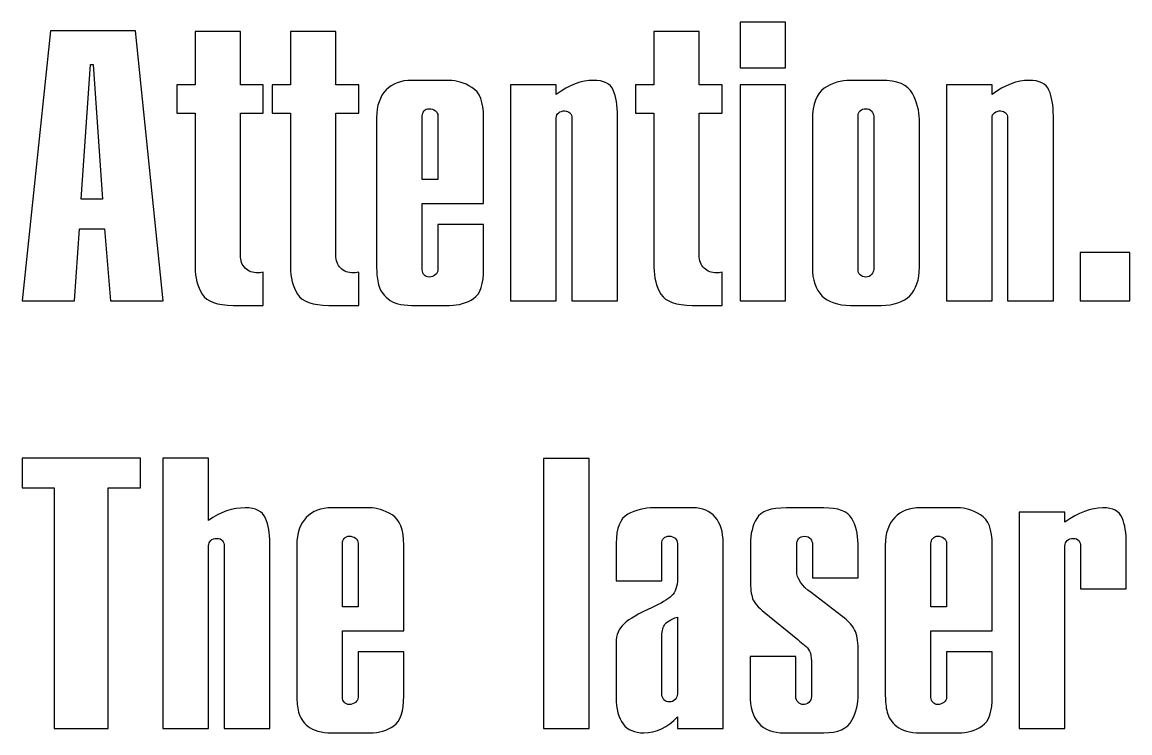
# Model space of a CAD drawing. Header units: millimetres. Extents: x -1099 to 2075, y -1295 to 1553.
# Drawn here: x 225.8 to 326.9, y 273.6 to 338.4 of the extents above; entities that cross this region are included whole.
import ezdxf

# ---------------------------------------------------------------- set-up
doc = ezdxf.new("R2010")
doc.units = ezdxf.units.MM
doc.header["$MEASUREMENT"] = 0
doc.layers.add('layer 1', color=7, linetype='Continuous')

msp = doc.modelspace()

# ---------------------------------------------------------------- linework, layer by layer
at = {"layer": 'layer 1', "color": 7}
for points, knots in [([(291.2798, 334.2615), (291.2798, 334.2615), (291.2798, 338.4255), (291.2798, 338.4255), (291.2798, 338.4255), (291.2798, 338.4255), (295.4194, 338.4255), (295.4194, 338.4255), (295.4194, 338.4255), (295.4194, 338.4255), (295.4194, 334.2615), (295.4194, 334.2615), (295.4194, 334.2615), (295.4194, 334.2615), (291.2798, 334.2615), (291.2798, 334.2615)], [0, 0, 0, 0, 0.2, 0.2, 0.2, 0.2, 0.4, 0.4, 0.4, 0.4, 0.6, 0.6, 0.6, 0.6, 1, 1, 1, 1]), ([(225.7505, 313.0016), (225.7505, 313.0016), (228.3261, 337.6386), (228.3261, 337.6386), (228.3261, 337.6386), (228.3261, 337.6386), (236.1018, 337.6386), (236.1018, 337.6386), (236.1018, 337.6386), (236.1018, 337.6386), (238.6237, 313.0016), (238.6237, 313.0016), (238.6237, 313.0016), (238.6237, 313.0016), (233.8146, 313.0016), (233.8146, 313.0016), (233.8146, 313.0016), (233.8146, 313.0016), (233.2819, 319.5751), (233.2819, 319.5751), (233.2819, 319.5751), (233.2819, 319.5751), (230.9995, 319.5751), (230.9995, 319.5751), (230.9995, 319.5751), (230.9995, 319.5751), (230.5254, 313.0016), (230.5254, 313.0016), (230.5254, 313.0016), (230.5254, 313.0016), (225.7505, 313.0016), (225.7505, 313.0016)], [0, 0, 0, 0, 0.11111111, 0.11111111, 0.11111111, 0.11111111, 0.22222222, 0.22222222, 0.22222222, 0.22222222, 0.33333333, 0.33333333, 0.33333333, 0.33333333, 0.44444444, 0.44444444, 0.44444444, 0.44444444, 0.55555556, 0.55555556, 0.55555556, 0.55555556, 0.66666667, 0.66666667, 0.66666667, 0.66666667, 0.77777778, 0.77777778, 0.77777778, 0.77777778, 1, 1, 1, 1]), ([(239.8553, 330.1366), (239.8553, 330.1366), (239.8553, 332.7122), (239.8553, 332.7122), (239.8553, 332.7122), (239.8553, 332.7122), (241.5317, 332.7122), (241.5317, 332.7122), (241.5317, 332.7122), (241.5317, 332.7122), (241.5317, 337.5702), (241.5317, 337.5702), (241.5317, 337.5702), (241.5317, 337.5702), (245.6713, 337.5702), (245.6713, 337.5702), (245.6713, 337.5702), (245.6713, 337.5702), (245.6713, 332.7122), (245.6713, 332.7122), (245.6713, 332.7122), (245.6713, 332.7122), (247.7533, 332.7122), (247.7533, 332.7122), (247.7533, 332.7122), (247.7533, 332.7122), (247.7533, 330.1366), (247.7533, 330.1366), (247.7533, 330.1366), (247.7533, 330.1366), (245.6713, 330.1366), (245.6713, 330.1366), (245.6713, 330.1366), (245.6713, 330.1366), (245.6713, 317.1705), (245.6713, 317.1705), (245.6713, 317.1705), (245.6713, 316.6573), (245.8179, 316.2615), (246.116, 315.978), (246.116, 315.978), (246.4093, 315.6945), (246.7905, 315.5479), (247.2597, 315.5479), (247.2597, 315.5479), (247.3867, 315.5479), (247.548, 315.5723), (247.7533, 315.6163), (247.7533, 315.6163), (247.7533, 315.6163), (247.7533, 312.5911), (247.7533, 312.5911), (247.7533, 312.5911), (247.7533, 312.5911), (245.0213, 312.5911), (245.0213, 312.5911), (245.0213, 312.5911), (243.5551, 312.5911), (242.6069, 312.9332), (242.1768, 313.6174), (242.1768, 313.6174), (241.7467, 314.3065), (241.5317, 315.1227), (241.5317, 316.0806), (241.5317, 316.0806), (241.5317, 316.0806), (241.5317, 330.1366), (241.5317, 330.1366), (241.5317, 330.1366), (241.5317, 330.1366), (239.8553, 330.1366), (239.8553, 330.1366)], [0, 0, 0, 0, 0.05263158, 0.05263158, 0.05263158, 0.05263158, 0.10526316, 0.10526316, 0.10526316, 0.10526316, 0.15789474, 0.15789474, 0.15789474, 0.15789474, 0.21052632, 0.21052632, 0.21052632, 0.21052632, 0.26315789, 0.26315789, 0.26315789, 0.26315789, 0.31578947, 0.31578947, 0.31578947, 0.31578947, 0.36842105, 0.36842105, 0.36842105, 0.36842105, 0.42105263, 0.42105263, 0.42105263, 0.42105263, 0.47368421, 0.47368421, 0.47368421, 0.47368421, 0.52631579, 0.52631579, 0.52631579, 0.52631579, 0.57894737, 0.57894737, 0.57894737, 0.57894737, 0.63157895, 0.63157895, 0.63157895, 0.63157895, 0.68421053, 0.68421053, 0.68421053, 0.68421053, 0.73684211, 0.73684211, 0.73684211, 0.73684211, 0.78947368, 0.78947368, 0.78947368, 0.78947368, 0.84210526, 0.84210526, 0.84210526, 0.84210526, 0.89473684, 0.89473684, 0.89473684, 0.89473684, 1, 1, 1, 1]), ([(248.5694, 330.1366), (248.5694, 330.1366), (248.5694, 332.7122), (248.5694, 332.7122), (248.5694, 332.7122), (248.5694, 332.7122), (250.2458, 332.7122), (250.2458, 332.7122), (250.2458, 332.7122), (250.2458, 332.7122), (250.2458, 337.5702), (250.2458, 337.5702), (250.2458, 337.5702), (250.2458, 337.5702), (254.3854, 337.5702), (254.3854, 337.5702), (254.3854, 337.5702), (254.3854, 337.5702), (254.3854, 332.7122), (254.3854, 332.7122), (254.3854, 332.7122), (254.3854, 332.7122), (256.4674, 332.7122), (256.4674, 332.7122), (256.4674, 332.7122), (256.4674, 332.7122), (256.4674, 330.1366), (256.4674, 330.1366), (256.4674, 330.1366), (256.4674, 330.1366), (254.3854, 330.1366), (254.3854, 330.1366), (254.3854, 330.1366), (254.3854, 330.1366), (254.3854, 317.1705), (254.3854, 317.1705), (254.3854, 317.1705), (254.3854, 316.6573), (254.532, 316.2615), (254.8301, 315.978), (254.8301, 315.978), (255.1234, 315.6945), (255.5046, 315.5479), (255.9738, 315.5479), (255.9738, 315.5479), (256.1008, 315.5479), (256.2621, 315.5723), (256.4674, 315.6163), (256.4674, 315.6163), (256.4674, 315.6163), (256.4674, 312.5911), (256.4674, 312.5911), (256.4674, 312.5911), (256.4674, 312.5911), (253.7354, 312.5911), (253.7354, 312.5911), (253.7354, 312.5911), (252.2692, 312.5911), (251.321, 312.9332), (250.8909, 313.6174), (250.8909, 313.6174), (250.4608, 314.3065), (250.2458, 315.1227), (250.2458, 316.0806), (250.2458, 316.0806), (250.2458, 316.0806), (250.2458, 330.1366), (250.2458, 330.1366), (250.2458, 330.1366), (250.2458, 330.1366), (248.5694, 330.1366), (248.5694, 330.1366)], [0, 0, 0, 0, 0.05263158, 0.05263158, 0.05263158, 0.05263158, 0.10526316, 0.10526316, 0.10526316, 0.10526316, 0.15789474, 0.15789474, 0.15789474, 0.15789474, 0.21052632, 0.21052632, 0.21052632, 0.21052632, 0.26315789, 0.26315789, 0.26315789, 0.26315789, 0.31578947, 0.31578947, 0.31578947, 0.31578947, 0.36842105, 0.36842105, 0.36842105, 0.36842105, 0.42105263, 0.42105263, 0.42105263, 0.42105263, 0.47368421, 0.47368421, 0.47368421, 0.47368421, 0.52631579, 0.52631579, 0.52631579, 0.52631579, 0.57894737, 0.57894737, 0.57894737, 0.57894737, 0.63157895, 0.63157895, 0.63157895, 0.63157895, 0.68421053, 0.68421053, 0.68421053, 0.68421053, 0.73684211, 0.73684211, 0.73684211, 0.73684211, 0.78947368, 0.78947368, 0.78947368, 0.78947368, 0.84210526, 0.84210526, 0.84210526, 0.84210526, 0.89473684, 0.89473684, 0.89473684, 0.89473684, 1, 1, 1, 1]), ([(281.7397, 330.1366), (281.7397, 330.1366), (281.7397, 332.7122), (281.7397, 332.7122), (281.7397, 332.7122), (281.7397, 332.7122), (283.4161, 332.7122), (283.4161, 332.7122), (283.4161, 332.7122), (283.4161, 332.7122), (283.4161, 337.5702), (283.4161, 337.5702), (283.4161, 337.5702), (283.4161, 337.5702), (287.5557, 337.5702), (287.5557, 337.5702), (287.5557, 337.5702), (287.5557, 337.5702), (287.5557, 332.7122), (287.5557, 332.7122), (287.5557, 332.7122), (287.5557, 332.7122), (289.6377, 332.7122), (289.6377, 332.7122), (289.6377, 332.7122), (289.6377, 332.7122), (289.6377, 330.1366), (289.6377, 330.1366), (289.6377, 330.1366), (289.6377, 330.1366), (287.5557, 330.1366), (287.5557, 330.1366), (287.5557, 330.1366), (287.5557, 330.1366), (287.5557, 317.1705), (287.5557, 317.1705), (287.5557, 317.1705), (287.5557, 316.6573), (287.7023, 316.2615), (288.0004, 315.978), (288.0004, 315.978), (288.2937, 315.6945), (288.6749, 315.5479), (289.1441, 315.5479), (289.1441, 315.5479), (289.2711, 315.5479), (289.4324, 315.5723), (289.6377, 315.6163), (289.6377, 315.6163), (289.6377, 315.6163), (289.6377, 312.5911), (289.6377, 312.5911), (289.6377, 312.5911), (289.6377, 312.5911), (286.9057, 312.5911), (286.9057, 312.5911), (286.9057, 312.5911), (285.4395, 312.5911), (284.4913, 312.9332), (284.0612, 313.6174), (284.0612, 313.6174), (283.6311, 314.3065), (283.4161, 315.1227), (283.4161, 316.0806), (283.4161, 316.0806), (283.4161, 316.0806), (283.4161, 330.1366), (283.4161, 330.1366), (283.4161, 330.1366), (283.4161, 330.1366), (281.7397, 330.1366), (281.7397, 330.1366)], [0, 0, 0, 0, 0.05263158, 0.05263158, 0.05263158, 0.05263158, 0.10526316, 0.10526316, 0.10526316, 0.10526316, 0.15789474, 0.15789474, 0.15789474, 0.15789474, 0.21052632, 0.21052632, 0.21052632, 0.21052632, 0.26315789, 0.26315789, 0.26315789, 0.26315789, 0.31578947, 0.31578947, 0.31578947, 0.31578947, 0.36842105, 0.36842105, 0.36842105, 0.36842105, 0.42105263, 0.42105263, 0.42105263, 0.42105263, 0.47368421, 0.47368421, 0.47368421, 0.47368421, 0.52631579, 0.52631579, 0.52631579, 0.52631579, 0.57894737, 0.57894737, 0.57894737, 0.57894737, 0.63157895, 0.63157895, 0.63157895, 0.63157895, 0.68421053, 0.68421053, 0.68421053, 0.68421053, 0.73684211, 0.73684211, 0.73684211, 0.73684211, 0.78947368, 0.78947368, 0.78947368, 0.78947368, 0.84210526, 0.84210526, 0.84210526, 0.84210526, 0.89473684, 0.89473684, 0.89473684, 0.89473684, 1, 1, 1, 1]), ([(231.1412, 322.2729), (231.1412, 322.2729), (233.0815, 322.2729), (233.0815, 322.2729), (233.0815, 322.2729), (233.0815, 322.2729), (232.2311, 334.5596), (232.2311, 334.5596), (232.2311, 334.5596), (232.2311, 334.5596), (231.9916, 334.5596), (231.9916, 334.5596), (231.9916, 334.5596), (231.9916, 334.5596), (231.1412, 322.2729), (231.1412, 322.2729)], [0, 0, 0, 0, 0.2, 0.2, 0.2, 0.2, 0.4, 0.4, 0.4, 0.4, 0.6, 0.6, 0.6, 0.6, 1, 1, 1, 1]), ([(263.7055, 319.9807), (263.7055, 319.9807), (267.8744, 319.9807), (267.8744, 319.9807), (267.8744, 319.9807), (267.8744, 319.9807), (267.8744, 315.9633), (267.8744, 315.9633), (267.8744, 315.9633), (267.8744, 314.5509), (267.5714, 313.637), (266.9605, 313.2166), (266.9605, 313.2166), (266.3496, 312.8012), (265.6165, 312.5911), (264.7661, 312.5911), (264.7661, 312.5911), (264.7661, 312.5911), (261.3009, 312.5911), (261.3009, 312.5911), (261.3009, 312.5911), (260.3332, 312.5911), (259.6148, 312.7866), (259.1456, 313.1824), (259.1456, 313.1824), (258.6716, 313.5734), (258.3832, 314.0084), (258.2757, 314.4727), (258.2757, 314.4727), (258.1633, 314.9419), (258.1095, 315.4404), (258.1095, 315.9633), (258.1095, 315.9633), (258.1095, 315.9633), (258.1095, 329.7163), (258.1095, 329.7163), (258.1095, 329.7163), (258.1095, 330.811), (258.3979, 331.6517), (258.9697, 332.2381), (258.9697, 332.2381), (259.5415, 332.8246), (260.3186, 333.1179), (261.3009, 333.1179), (261.3009, 333.1179), (261.3009, 333.1179), (264.7367, 333.1179), (264.7367, 333.1179), (264.7367, 333.1179), (265.3916, 333.1179), (266.0807, 332.9028), (266.7992, 332.4727), (266.7992, 332.4727), (267.5176, 332.0427), (267.8744, 331.1336), (267.8744, 329.7456), (267.8744, 329.7456), (267.8744, 329.7456), (267.8744, 321.8868), (267.8744, 321.8868), (267.8744, 321.8868), (267.8744, 321.8868), (262.2784, 321.8868), (262.2784, 321.8868), (262.2784, 321.8868), (262.2784, 321.8868), (262.2784, 315.8167), (262.2784, 315.8167), (262.2784, 315.8167), (262.2784, 315.6554), (262.3322, 315.5088), (262.4348, 315.3768), (262.4348, 315.3768), (262.5423, 315.24), (262.6938, 315.1716), (262.8942, 315.1716), (262.8942, 315.1716), (263.1044, 315.1716), (263.295, 315.24), (263.4611, 315.372), (263.4611, 315.372), (263.6224, 315.5039), (263.7055, 315.6505), (263.7055, 315.8167), (263.7055, 315.8167), (263.7055, 315.8167), (263.7055, 319.9807), (263.7055, 319.9807)], [0, 0, 0, 0, 0.04347826, 0.04347826, 0.04347826, 0.04347826, 0.08695652, 0.08695652, 0.08695652, 0.08695652, 0.13043478, 0.13043478, 0.13043478, 0.13043478, 0.17391304, 0.17391304, 0.17391304, 0.17391304, 0.2173913, 0.2173913, 0.2173913, 0.2173913, 0.26086957, 0.26086957, 0.26086957, 0.26086957, 0.30434783, 0.30434783, 0.30434783, 0.30434783, 0.34782609, 0.34782609, 0.34782609, 0.34782609, 0.39130435, 0.39130435, 0.39130435, 0.39130435, 0.43478261, 0.43478261, 0.43478261, 0.43478261, 0.47826087, 0.47826087, 0.47826087, 0.47826087, 0.52173913, 0.52173913, 0.52173913, 0.52173913, 0.56521739, 0.56521739, 0.56521739, 0.56521739, 0.60869565, 0.60869565, 0.60869565, 0.60869565, 0.65217391, 0.65217391, 0.65217391, 0.65217391, 0.69565217, 0.69565217, 0.69565217, 0.69565217, 0.73913043, 0.73913043, 0.73913043, 0.73913043, 0.7826087, 0.7826087, 0.7826087, 0.7826087, 0.82608696, 0.82608696, 0.82608696, 0.82608696, 0.86956522, 0.86956522, 0.86956522, 0.86956522, 0.91304348, 0.91304348, 0.91304348, 0.91304348, 1, 1, 1, 1]), ([(270.3376, 313.0016), (270.3376, 313.0016), (270.3376, 332.7122), (270.3376, 332.7122), (270.3376, 332.7122), (270.3376, 332.7122), (274.5065, 332.7122), (274.5065, 332.7122), (274.5065, 332.7122), (274.5065, 332.7122), (274.5065, 331.8325), (274.5065, 331.8325), (274.5065, 331.8325), (275.6941, 332.6878), (276.8182, 333.1179), (277.8788, 333.1179), (277.8788, 333.1179), (278.8318, 333.1179), (279.4427, 332.8197), (279.7066, 332.2186), (279.7066, 332.2186), (279.9705, 331.6223), (280.1025, 330.8355), (280.1025, 329.8629), (280.1025, 329.8629), (280.1025, 329.8629), (280.1025, 313.0016), (280.1025, 313.0016), (280.1025, 313.0016), (280.1025, 313.0016), (275.9336, 313.0016), (275.9336, 313.0016), (275.9336, 313.0016), (275.9336, 313.0016), (275.9336, 329.6918), (275.9336, 329.6918), (275.9336, 329.6918), (275.9336, 329.8727), (275.8701, 330.0242), (275.7479, 330.1464), (275.7479, 330.1464), (275.6257, 330.2734), (275.4742, 330.3321), (275.2934, 330.3321), (275.2934, 330.3321), (275.0637, 330.3321), (274.8731, 330.2783), (274.7264, 330.161), (274.7264, 330.161), (274.5798, 330.0486), (274.5065, 329.8922), (274.5065, 329.6918), (274.5065, 329.6918), (274.5065, 329.6918), (274.5065, 313.0016), (274.5065, 313.0016), (274.5065, 313.0016), (274.5065, 313.0016), (270.3376, 313.0016), (270.3376, 313.0016)], [0, 0, 0, 0, 0.0625, 0.0625, 0.0625, 0.0625, 0.125, 0.125, 0.125, 0.125, 0.1875, 0.1875, 0.1875, 0.1875, 0.25, 0.25, 0.25, 0.25, 0.3125, 0.3125, 0.3125, 0.3125, 0.375, 0.375, 0.375, 0.375, 0.4375, 0.4375, 0.4375, 0.4375, 0.5, 0.5, 0.5, 0.5, 0.5625, 0.5625, 0.5625, 0.5625, 0.625, 0.625, 0.625, 0.625, 0.6875, 0.6875, 0.6875, 0.6875, 0.75, 0.75, 0.75, 0.75, 0.8125, 0.8125, 0.8125, 0.8125, 0.875, 0.875, 0.875, 0.875, 1, 1, 1, 1]), ([(291.2798, 313.0016), (291.2798, 313.0016), (291.2798, 332.7122), (291.2798, 332.7122), (291.2798, 332.7122), (291.2798, 332.7122), (295.4194, 332.7122), (295.4194, 332.7122), (295.4194, 332.7122), (295.4194, 332.7122), (295.4194, 313.0016), (295.4194, 313.0016), (295.4194, 313.0016), (295.4194, 313.0016), (291.2798, 313.0016), (291.2798, 313.0016)], [0, 0, 0, 0, 0.2, 0.2, 0.2, 0.2, 0.4, 0.4, 0.4, 0.4, 0.6, 0.6, 0.6, 0.6, 1, 1, 1, 1]), ([(297.8826, 316.0757), (297.8826, 316.0757), (297.8826, 329.5403), (297.8826, 329.5403), (297.8826, 329.5403), (297.8826, 330.9625), (298.2443, 331.9107), (298.9627, 332.3945), (298.9627, 332.3945), (299.686, 332.8784), (300.4876, 333.1179), (301.3673, 333.1179), (301.3673, 333.1179), (301.3673, 333.1179), (304.1628, 333.1179), (304.1628, 333.1179), (304.1628, 333.1179), (305.6388, 333.1179), (306.5918, 332.7171), (307.0121, 331.9205), (307.0121, 331.9205), (307.4373, 331.1238), (307.6475, 330.3321), (307.6475, 329.5403), (307.6475, 329.5403), (307.6475, 329.5403), (307.6475, 316.0757), (307.6475, 316.0757), (307.6475, 316.0757), (307.6475, 313.7542), (306.4843, 312.5911), (304.1628, 312.5911), (304.1628, 312.5911), (304.1628, 312.5911), (301.3673, 312.5911), (301.3673, 312.5911), (301.3673, 312.5911), (299.0458, 312.5911), (297.8826, 313.7542), (297.8826, 316.0757)], [0, 0, 0, 0, 0.09090909, 0.09090909, 0.09090909, 0.09090909, 0.18181818, 0.18181818, 0.18181818, 0.18181818, 0.27272727, 0.27272727, 0.27272727, 0.27272727, 0.36363636, 0.36363636, 0.36363636, 0.36363636, 0.45454545, 0.45454545, 0.45454545, 0.45454545, 0.54545455, 0.54545455, 0.54545455, 0.54545455, 0.63636364, 0.63636364, 0.63636364, 0.63636364, 0.72727273, 0.72727273, 0.72727273, 0.72727273, 0.81818182, 0.81818182, 0.81818182, 0.81818182, 1, 1, 1, 1]), ([(310.1107, 313.0016), (310.1107, 313.0016), (310.1107, 332.7122), (310.1107, 332.7122), (310.1107, 332.7122), (310.1107, 332.7122), (314.2796, 332.7122), (314.2796, 332.7122), (314.2796, 332.7122), (314.2796, 332.7122), (314.2796, 331.8325), (314.2796, 331.8325), (314.2796, 331.8325), (315.4672, 332.6878), (316.5913, 333.1179), (317.6519, 333.1179), (317.6519, 333.1179), (318.6049, 333.1179), (319.2158, 332.8197), (319.4797, 332.2186), (319.4797, 332.2186), (319.7436, 331.6223), (319.8756, 330.8355), (319.8756, 329.8629), (319.8756, 329.8629), (319.8756, 329.8629), (319.8756, 313.0016), (319.8756, 313.0016), (319.8756, 313.0016), (319.8756, 313.0016), (315.7067, 313.0016), (315.7067, 313.0016), (315.7067, 313.0016), (315.7067, 313.0016), (315.7067, 329.6918), (315.7067, 329.6918), (315.7067, 329.6918), (315.7067, 329.8727), (315.6432, 330.0242), (315.521, 330.1464), (315.521, 330.1464), (315.3988, 330.2734), (315.2473, 330.3321), (315.0665, 330.3321), (315.0665, 330.3321), (314.8368, 330.3321), (314.6462, 330.2783), (314.4995, 330.161), (314.4995, 330.161), (314.3529, 330.0486), (314.2796, 329.8922), (314.2796, 329.6918), (314.2796, 329.6918), (314.2796, 329.6918), (314.2796, 313.0016), (314.2796, 313.0016), (314.2796, 313.0016), (314.2796, 313.0016), (310.1107, 313.0016), (310.1107, 313.0016)], [0, 0, 0, 0, 0.0625, 0.0625, 0.0625, 0.0625, 0.125, 0.125, 0.125, 0.125, 0.1875, 0.1875, 0.1875, 0.1875, 0.25, 0.25, 0.25, 0.25, 0.3125, 0.3125, 0.3125, 0.3125, 0.375, 0.375, 0.375, 0.375, 0.4375, 0.4375, 0.4375, 0.4375, 0.5, 0.5, 0.5, 0.5, 0.5625, 0.5625, 0.5625, 0.5625, 0.625, 0.625, 0.625, 0.625, 0.6875, 0.6875, 0.6875, 0.6875, 0.75, 0.75, 0.75, 0.75, 0.8125, 0.8125, 0.8125, 0.8125, 0.875, 0.875, 0.875, 0.875, 1, 1, 1, 1]), ([(262.2784, 324.0812), (262.2784, 324.0812), (263.7055, 324.0812), (263.7055, 324.0812), (263.7055, 324.0812), (263.7055, 324.0812), (263.7055, 329.8922), (263.7055, 329.8922), (263.7055, 329.8922), (263.7055, 330.0682), (263.6273, 330.2197), (263.466, 330.3467), (263.466, 330.3467), (263.3047, 330.4689), (263.1141, 330.5325), (262.8942, 330.5325), (262.8942, 330.5325), (262.6938, 330.5325), (262.5423, 330.464), (262.4348, 330.3321), (262.4348, 330.3321), (262.3322, 330.1952), (262.2784, 330.0486), (262.2784, 329.8922), (262.2784, 329.8922), (262.2784, 329.8922), (262.2784, 324.0812), (262.2784, 324.0812)], [0, 0, 0, 0, 0.125, 0.125, 0.125, 0.125, 0.25, 0.25, 0.25, 0.25, 0.375, 0.375, 0.375, 0.375, 0.5, 0.5, 0.5, 0.5, 0.625, 0.625, 0.625, 0.625, 0.75, 0.75, 0.75, 0.75, 1, 1, 1, 1]), ([(302.0515, 329.8629), (302.0515, 329.8629), (302.0515, 315.846), (302.0515, 315.846), (302.0515, 315.846), (302.0515, 315.6554), (302.115, 315.499), (302.247, 315.3671), (302.247, 315.3671), (302.379, 315.2351), (302.5451, 315.1716), (302.7504, 315.1716), (302.7504, 315.1716), (302.985, 315.1716), (303.1658, 315.2498), (303.288, 315.4062), (303.288, 315.4062), (303.4151, 315.5626), (303.4786, 315.7092), (303.4786, 315.846), (303.4786, 315.846), (303.4786, 315.846), (303.4786, 329.8629), (303.4786, 329.8629), (303.4786, 329.8629), (303.4786, 329.9997), (303.4151, 330.1464), (303.2929, 330.3028), (303.2929, 330.3028), (303.1707, 330.4592), (302.9899, 330.5325), (302.7504, 330.5325), (302.7504, 330.5325), (302.5451, 330.5325), (302.379, 330.4689), (302.247, 330.3467), (302.247, 330.3467), (302.115, 330.2197), (302.0515, 330.0584), (302.0515, 329.8629)], [0, 0, 0, 0, 0.09090909, 0.09090909, 0.09090909, 0.09090909, 0.18181818, 0.18181818, 0.18181818, 0.18181818, 0.27272727, 0.27272727, 0.27272727, 0.27272727, 0.36363636, 0.36363636, 0.36363636, 0.36363636, 0.45454545, 0.45454545, 0.45454545, 0.45454545, 0.54545455, 0.54545455, 0.54545455, 0.54545455, 0.63636364, 0.63636364, 0.63636364, 0.63636364, 0.72727273, 0.72727273, 0.72727273, 0.72727273, 0.81818182, 0.81818182, 0.81818182, 0.81818182, 1, 1, 1, 1]), ([(322.3388, 313.0016), (322.3388, 313.0016), (322.3388, 317.4246), (322.3388, 317.4246), (322.3388, 317.4246), (322.3388, 317.4246), (326.8596, 317.4246), (326.8596, 317.4246), (326.8596, 317.4246), (326.8596, 317.4246), (326.8596, 313.0016), (326.8596, 313.0016), (326.8596, 313.0016), (326.8596, 313.0016), (322.3388, 313.0016), (322.3388, 313.0016)], [0, 0, 0, 0, 0.2, 0.2, 0.2, 0.2, 0.4, 0.4, 0.4, 0.4, 0.6, 0.6, 0.6, 0.6, 1, 1, 1, 1]), ([(228.678, 274.0007), (228.678, 274.0007), (228.678, 295.9399), (228.678, 295.9399), (228.678, 295.9399), (228.678, 295.9399), (225.7505, 295.9399), (225.7505, 295.9399), (225.7505, 295.9399), (225.7505, 295.9399), (225.7505, 298.6377), (225.7505, 298.6377), (225.7505, 298.6377), (225.7505, 298.6377), (236.5417, 298.6377), (236.5417, 298.6377), (236.5417, 298.6377), (236.5417, 298.6377), (236.5417, 295.9399), (236.5417, 295.9399), (236.5417, 295.9399), (236.5417, 295.9399), (233.6044, 295.9399), (233.6044, 295.9399), (233.6044, 295.9399), (233.6044, 295.9399), (233.6044, 274.0007), (233.6044, 274.0007), (233.6044, 274.0007), (233.6044, 274.0007), (228.678, 274.0007), (228.678, 274.0007)], [0, 0, 0, 0, 0.11111111, 0.11111111, 0.11111111, 0.11111111, 0.22222222, 0.22222222, 0.22222222, 0.22222222, 0.33333333, 0.33333333, 0.33333333, 0.33333333, 0.44444444, 0.44444444, 0.44444444, 0.44444444, 0.55555556, 0.55555556, 0.55555556, 0.55555556, 0.66666667, 0.66666667, 0.66666667, 0.66666667, 0.77777778, 0.77777778, 0.77777778, 0.77777778, 1, 1, 1, 1]), ([(238.5944, 274.0007), (238.5944, 274.0007), (238.5944, 298.6622), (238.5944, 298.6622), (238.5944, 298.6622), (238.5944, 298.6622), (242.7633, 298.6622), (242.7633, 298.6622), (242.7633, 298.6622), (242.7633, 298.6622), (242.7633, 292.9733), (242.7633, 292.9733), (242.7633, 292.9733), (243.8287, 293.7358), (244.9431, 294.117), (246.1062, 294.117), (246.1062, 294.117), (247.069, 294.117), (247.6848, 293.8042), (247.9537, 293.1835), (247.9537, 293.1835), (248.2225, 292.5579), (248.3593, 291.8053), (248.3593, 290.9158), (248.3593, 290.9158), (248.3593, 290.9158), (248.3593, 274.0007), (248.3593, 274.0007), (248.3593, 274.0007), (248.3593, 274.0007), (244.1904, 274.0007), (244.1904, 274.0007), (244.1904, 274.0007), (244.1904, 274.0007), (244.1904, 290.6616), (244.1904, 290.6616), (244.1904, 290.6616), (244.1904, 290.8229), (244.1366, 290.9744), (244.0291, 291.1161), (244.0291, 291.1161), (243.9216, 291.2628), (243.7505, 291.3312), (243.5208, 291.3312), (243.5208, 291.3312), (243.2862, 291.3312), (243.1005, 291.2628), (242.9686, 291.1308), (242.9686, 291.1308), (242.8317, 290.994), (242.7633, 290.8376), (242.7633, 290.6616), (242.7633, 290.6616), (242.7633, 290.6616), (242.7633, 274.0007), (242.7633, 274.0007), (242.7633, 274.0007), (242.7633, 274.0007), (238.5944, 274.0007), (238.5944, 274.0007)], [0, 0, 0, 0, 0.0625, 0.0625, 0.0625, 0.0625, 0.125, 0.125, 0.125, 0.125, 0.1875, 0.1875, 0.1875, 0.1875, 0.25, 0.25, 0.25, 0.25, 0.3125, 0.3125, 0.3125, 0.3125, 0.375, 0.375, 0.375, 0.375, 0.4375, 0.4375, 0.4375, 0.4375, 0.5, 0.5, 0.5, 0.5, 0.5625, 0.5625, 0.5625, 0.5625, 0.625, 0.625, 0.625, 0.625, 0.6875, 0.6875, 0.6875, 0.6875, 0.75, 0.75, 0.75, 0.75, 0.8125, 0.8125, 0.8125, 0.8125, 0.875, 0.875, 0.875, 0.875, 1, 1, 1, 1]), ([(273.3433, 274.0007), (273.3433, 274.0007), (273.3433, 298.6084), (273.3433, 298.6084), (273.3433, 298.6084), (273.3433, 298.6084), (277.5122, 298.6084), (277.5122, 298.6084), (277.5122, 298.6084), (277.5122, 298.6084), (277.5122, 274.0007), (277.5122, 274.0007), (277.5122, 274.0007), (277.5122, 274.0007), (273.3433, 274.0007), (273.3433, 274.0007)], [0, 0, 0, 0, 0.2, 0.2, 0.2, 0.2, 0.4, 0.4, 0.4, 0.4, 0.6, 0.6, 0.6, 0.6, 1, 1, 1, 1]), ([(256.4185, 280.9798), (256.4185, 280.9798), (260.5874, 280.9798), (260.5874, 280.9798), (260.5874, 280.9798), (260.5874, 280.9798), (260.5874, 276.9624), (260.5874, 276.9624), (260.5874, 276.9624), (260.5874, 275.55), (260.2844, 274.6361), (259.6735, 274.2157), (259.6735, 274.2157), (259.0626, 273.8003), (258.3295, 273.5902), (257.4791, 273.5902), (257.4791, 273.5902), (257.4791, 273.5902), (254.0139, 273.5902), (254.0139, 273.5902), (254.0139, 273.5902), (253.0462, 273.5902), (252.3278, 273.7857), (251.8586, 274.1815), (251.8586, 274.1815), (251.3846, 274.5725), (251.0962, 275.0075), (250.9887, 275.4718), (250.9887, 275.4718), (250.8763, 275.941), (250.8225, 276.4395), (250.8225, 276.9624), (250.8225, 276.9624), (250.8225, 276.9624), (250.8225, 290.7154), (250.8225, 290.7154), (250.8225, 290.7154), (250.8225, 291.8101), (251.1109, 292.6508), (251.6827, 293.2372), (251.6827, 293.2372), (252.2545, 293.8237), (253.0316, 294.117), (254.0139, 294.117), (254.0139, 294.117), (254.0139, 294.117), (257.4497, 294.117), (257.4497, 294.117), (257.4497, 294.117), (258.1046, 294.117), (258.7937, 293.9019), (259.5122, 293.4718), (259.5122, 293.4718), (260.2306, 293.0418), (260.5874, 292.1327), (260.5874, 290.7447), (260.5874, 290.7447), (260.5874, 290.7447), (260.5874, 282.8859), (260.5874, 282.8859), (260.5874, 282.8859), (260.5874, 282.8859), (254.9914, 282.8859), (254.9914, 282.8859), (254.9914, 282.8859), (254.9914, 282.8859), (254.9914, 276.8158), (254.9914, 276.8158), (254.9914, 276.8158), (254.9914, 276.6545), (255.0452, 276.5079), (255.1478, 276.3759), (255.1478, 276.3759), (255.2553, 276.2391), (255.4068, 276.1707), (255.6072, 276.1707), (255.6072, 276.1707), (255.8174, 276.1707), (256.008, 276.2391), (256.1741, 276.3711), (256.1741, 276.3711), (256.3354, 276.503), (256.4185, 276.6496), (256.4185, 276.8158), (256.4185, 276.8158), (256.4185, 276.8158), (256.4185, 280.9798), (256.4185, 280.9798)], [0, 0, 0, 0, 0.04347826, 0.04347826, 0.04347826, 0.04347826, 0.08695652, 0.08695652, 0.08695652, 0.08695652, 0.13043478, 0.13043478, 0.13043478, 0.13043478, 0.17391304, 0.17391304, 0.17391304, 0.17391304, 0.2173913, 0.2173913, 0.2173913, 0.2173913, 0.26086957, 0.26086957, 0.26086957, 0.26086957, 0.30434783, 0.30434783, 0.30434783, 0.30434783, 0.34782609, 0.34782609, 0.34782609, 0.34782609, 0.39130435, 0.39130435, 0.39130435, 0.39130435, 0.43478261, 0.43478261, 0.43478261, 0.43478261, 0.47826087, 0.47826087, 0.47826087, 0.47826087, 0.52173913, 0.52173913, 0.52173913, 0.52173913, 0.56521739, 0.56521739, 0.56521739, 0.56521739, 0.60869565, 0.60869565, 0.60869565, 0.60869565, 0.65217391, 0.65217391, 0.65217391, 0.65217391, 0.69565217, 0.69565217, 0.69565217, 0.69565217, 0.73913043, 0.73913043, 0.73913043, 0.73913043, 0.7826087, 0.7826087, 0.7826087, 0.7826087, 0.82608696, 0.82608696, 0.82608696, 0.82608696, 0.86956522, 0.86956522, 0.86956522, 0.86956522, 0.91304348, 0.91304348, 0.91304348, 0.91304348, 1, 1, 1, 1]), ([(279.9705, 287.4604), (279.9705, 287.4604), (279.9705, 290.8913), (279.9705, 290.8913), (279.9705, 290.8913), (279.9705, 292.2549), (280.3224, 293.1346), (281.0262, 293.5256), (281.0262, 293.5256), (281.7299, 293.9215), (282.5315, 294.117), (283.4307, 294.117), (283.4307, 294.117), (283.4307, 294.117), (287.0083, 294.117), (287.0083, 294.117), (287.0083, 294.117), (287.8538, 294.117), (288.5185, 293.8384), (289.0072, 293.2763), (289.0072, 293.2763), (289.491, 292.7143), (289.7354, 291.9274), (289.7354, 290.9158), (289.7354, 290.9158), (289.7354, 290.9158), (289.7354, 274.0007), (289.7354, 274.0007), (289.7354, 274.0007), (289.7354, 274.0007), (285.5665, 274.0007), (285.5665, 274.0007), (285.5665, 274.0007), (285.5665, 274.0007), (285.5665, 275.0515), (285.5665, 275.0515), (285.5665, 275.0515), (284.6672, 274.0789), (283.6409, 273.5902), (282.4875, 273.5902), (282.4875, 273.5902), (280.8111, 273.5902), (279.9705, 274.6752), (279.9705, 276.8402), (279.9705, 276.8402), (279.9705, 276.8402), (279.9705, 281.8302), (279.9705, 281.8302), (279.9705, 281.8302), (279.9705, 282.5144), (280.2149, 283.0814), (280.6987, 283.5359), (280.6987, 283.5359), (281.1826, 283.9904), (282.033, 284.484), (283.2548, 285.0265), (283.2548, 285.0265), (284.0612, 285.3882), (284.6477, 285.7401), (285.0142, 286.0773), (285.0142, 286.0773), (285.3808, 286.4145), (285.5665, 286.9472), (285.5665, 287.6657), (285.5665, 287.6657), (285.5665, 287.6657), (285.5665, 290.862), (285.5665, 290.862), (285.5665, 290.862), (285.5665, 291.0526), (285.4932, 291.209), (285.3466, 291.341), (285.3466, 291.341), (285.2, 291.468), (285.0191, 291.5316), (284.809, 291.5316), (284.809, 291.5316), (284.6037, 291.5316), (284.4424, 291.468), (284.3202, 291.3458), (284.3202, 291.3458), (284.1981, 291.2188), (284.1394, 291.0575), (284.1394, 290.862), (284.1394, 290.862), (284.1394, 290.862), (284.1394, 287.4604), (284.1394, 287.4604), (284.1394, 287.4604), (284.1394, 287.4604), (279.9705, 287.4604), (279.9705, 287.4604)], [0, 0, 0, 0, 0.04166667, 0.04166667, 0.04166667, 0.04166667, 0.08333333, 0.08333333, 0.08333333, 0.08333333, 0.125, 0.125, 0.125, 0.125, 0.16666667, 0.16666667, 0.16666667, 0.16666667, 0.20833333, 0.20833333, 0.20833333, 0.20833333, 0.25, 0.25, 0.25, 0.25, 0.29166667, 0.29166667, 0.29166667, 0.29166667, 0.33333333, 0.33333333, 0.33333333, 0.33333333, 0.375, 0.375, 0.375, 0.375, 0.41666667, 0.41666667, 0.41666667, 0.41666667, 0.45833333, 0.45833333, 0.45833333, 0.45833333, 0.5, 0.5, 0.5, 0.5, 0.54166667, 0.54166667, 0.54166667, 0.54166667, 0.58333333, 0.58333333, 0.58333333, 0.58333333, 0.625, 0.625, 0.625, 0.625, 0.66666667, 0.66666667, 0.66666667, 0.66666667, 0.70833333, 0.70833333, 0.70833333, 0.70833333, 0.75, 0.75, 0.75, 0.75, 0.79166667, 0.79166667, 0.79166667, 0.79166667, 0.83333333, 0.83333333, 0.83333333, 0.83333333, 0.875, 0.875, 0.875, 0.875, 0.91666667, 0.91666667, 0.91666667, 0.91666667, 1, 1, 1, 1]), ([(292.1986, 280.54), (292.1986, 280.54), (296.3675, 280.54), (296.3675, 280.54), (296.3675, 280.54), (296.3675, 280.54), (296.3675, 276.9087), (296.3675, 276.9087), (296.3675, 276.9087), (296.3675, 276.6936), (296.4408, 276.5177), (296.5777, 276.3759), (296.5777, 276.3759), (296.7145, 276.2391), (296.866, 276.1707), (297.0371, 276.1707), (297.0371, 276.1707), (297.213, 276.1707), (297.3841, 276.2342), (297.5502, 276.3613), (297.5502, 276.3613), (297.7115, 276.4932), (297.7946, 276.6741), (297.7946, 276.9087), (297.7946, 276.9087), (297.7946, 276.9087), (297.7946, 280.1294), (297.7946, 280.1294), (297.7946, 280.1294), (297.7946, 280.5106), (297.736, 280.8136), (297.6235, 281.0385), (297.6235, 281.0385), (297.5111, 281.2584), (297.3547, 281.449), (297.1641, 281.6005), (297.1641, 281.6005), (296.9735, 281.7569), (296.7634, 281.9231), (296.5386, 282.0941), (296.5386, 282.0941), (296.5386, 282.0941), (293.4889, 284.5916), (293.4889, 284.5916), (293.4889, 284.5916), (292.917, 285.0558), (292.5603, 285.4762), (292.4283, 285.8476), (292.4283, 285.8476), (292.2964, 286.2141), (292.2279, 286.7713), (292.2279, 287.5191), (292.2279, 287.5191), (292.2279, 287.5191), (292.2279, 290.8034), (292.2279, 290.8034), (292.2279, 290.8034), (292.2279, 291.7368), (292.4185, 292.5237), (292.8046, 293.159), (292.8046, 293.159), (293.1858, 293.7993), (294.09, 294.117), (295.5122, 294.117), (295.5122, 294.117), (295.5122, 294.117), (298.9138, 294.117), (298.9138, 294.117), (298.9138, 294.117), (300.2432, 294.117), (301.0984, 293.7944), (301.4797, 293.1542), (301.4797, 293.1542), (301.856, 292.5139), (302.0466, 291.7368), (302.0466, 290.8327), (302.0466, 290.8327), (302.0466, 290.8327), (302.0466, 287.7243), (302.0466, 287.7243), (302.0466, 287.7243), (302.0466, 287.7243), (297.8875, 287.7243), (297.8875, 287.7243), (297.8875, 287.7243), (297.8875, 287.7243), (297.8875, 290.8034), (297.8875, 290.8034), (297.8875, 290.8034), (297.8875, 290.95), (297.8337, 291.1113), (297.7213, 291.2774), (297.7213, 291.2774), (297.6089, 291.4485), (297.4281, 291.5316), (297.1837, 291.5316), (297.1837, 291.5316), (296.9247, 291.5316), (296.7389, 291.4534), (296.6265, 291.3019), (296.6265, 291.3019), (296.5141, 291.1455), (296.4555, 290.9793), (296.4555, 290.8034), (296.4555, 290.8034), (296.4555, 290.8034), (296.4555, 288.3401), (296.4555, 288.3401), (296.4555, 288.3401), (296.4555, 287.6706), (296.8904, 287.0206), (297.7653, 286.3803), (297.7653, 286.3803), (297.7653, 286.3803), (300.5511, 284.269), (300.5511, 284.269), (300.5511, 284.269), (301.2109, 283.7705), (301.6263, 283.2866), (301.8071, 282.8223), (301.8071, 282.8223), (301.9879, 282.3532), (302.0759, 281.7373), (302.0759, 280.9798), (302.0759, 280.9798), (302.0759, 280.9798), (302.0759, 277.0797), (302.0759, 277.0797), (302.0759, 277.0797), (302.0759, 276.288), (301.8804, 275.5109), (301.4845, 274.7436), (301.4845, 274.7436), (301.0936, 273.9763), (300.2334, 273.5902), (298.9138, 273.5902), (298.9138, 273.5902), (298.9138, 273.5902), (295.3314, 273.5902), (295.3314, 273.5902), (295.3314, 273.5902), (293.2445, 273.5902), (292.1986, 274.7533), (292.1986, 277.0797), (292.1986, 277.0797), (292.1986, 277.0797), (292.1986, 280.54), (292.1986, 280.54)], [0, 0, 0, 0, 0.02631579, 0.02631579, 0.02631579, 0.02631579, 0.05263158, 0.05263158, 0.05263158, 0.05263158, 0.07894737, 0.07894737, 0.07894737, 0.07894737, 0.10526316, 0.10526316, 0.10526316, 0.10526316, 0.13157895, 0.13157895, 0.13157895, 0.13157895, 0.15789474, 0.15789474, 0.15789474, 0.15789474, 0.18421053, 0.18421053, 0.18421053, 0.18421053, 0.21052632, 0.21052632, 0.21052632, 0.21052632, 0.23684211, 0.23684211, 0.23684211, 0.23684211, 0.26315789, 0.26315789, 0.26315789, 0.26315789, 0.28947368, 0.28947368, 0.28947368, 0.28947368, 0.31578947, 0.31578947, 0.31578947, 0.31578947, 0.34210526, 0.34210526, 0.34210526, 0.34210526, 0.36842105, 0.36842105, 0.36842105, 0.36842105, 0.39473684, 0.39473684, 0.39473684, 0.39473684, 0.42105263, 0.42105263, 0.42105263, 0.42105263, 0.44736842, 0.44736842, 0.44736842, 0.44736842, 0.47368421, 0.47368421, 0.47368421, 0.47368421, 0.5, 0.5, 0.5, 0.5, 0.52631579, 0.52631579, 0.52631579, 0.52631579, 0.55263158, 0.55263158, 0.55263158, 0.55263158, 0.57894737, 0.57894737, 0.57894737, 0.57894737, 0.60526316, 0.60526316, 0.60526316, 0.60526316, 0.63157895, 0.63157895, 0.63157895, 0.63157895, 0.65789474, 0.65789474, 0.65789474, 0.65789474, 0.68421053, 0.68421053, 0.68421053, 0.68421053, 0.71052632, 0.71052632, 0.71052632, 0.71052632, 0.73684211, 0.73684211, 0.73684211, 0.73684211, 0.76315789, 0.76315789, 0.76315789, 0.76315789, 0.78947368, 0.78947368, 0.78947368, 0.78947368, 0.81578947, 0.81578947, 0.81578947, 0.81578947, 0.84210526, 0.84210526, 0.84210526, 0.84210526, 0.86842105, 0.86842105, 0.86842105, 0.86842105, 0.89473684, 0.89473684, 0.89473684, 0.89473684, 0.92105263, 0.92105263, 0.92105263, 0.92105263, 0.94736842, 0.94736842, 0.94736842, 0.94736842, 1, 1, 1, 1]), ([(310.1351, 280.9798), (310.1351, 280.9798), (314.304, 280.9798), (314.304, 280.9798), (314.304, 280.9798), (314.304, 280.9798), (314.304, 276.9624), (314.304, 276.9624), (314.304, 276.9624), (314.304, 275.55), (314.001, 274.6361), (313.3901, 274.2157), (313.3901, 274.2157), (312.7792, 273.8003), (312.0461, 273.5902), (311.1957, 273.5902), (311.1957, 273.5902), (311.1957, 273.5902), (307.7305, 273.5902), (307.7305, 273.5902), (307.7305, 273.5902), (306.7628, 273.5902), (306.0444, 273.7857), (305.5752, 274.1815), (305.5752, 274.1815), (305.1012, 274.5725), (304.8128, 275.0075), (304.7053, 275.4718), (304.7053, 275.4718), (304.5929, 275.941), (304.5391, 276.4395), (304.5391, 276.9624), (304.5391, 276.9624), (304.5391, 276.9624), (304.5391, 290.7154), (304.5391, 290.7154), (304.5391, 290.7154), (304.5391, 291.8101), (304.8275, 292.6508), (305.3993, 293.2372), (305.3993, 293.2372), (305.9711, 293.8237), (306.7482, 294.117), (307.7305, 294.117), (307.7305, 294.117), (307.7305, 294.117), (311.1663, 294.117), (311.1663, 294.117), (311.1663, 294.117), (311.8212, 294.117), (312.5103, 293.9019), (313.2288, 293.4718), (313.2288, 293.4718), (313.9472, 293.0418), (314.304, 292.1327), (314.304, 290.7447), (314.304, 290.7447), (314.304, 290.7447), (314.304, 282.8859), (314.304, 282.8859), (314.304, 282.8859), (314.304, 282.8859), (308.708, 282.8859), (308.708, 282.8859), (308.708, 282.8859), (308.708, 282.8859), (308.708, 276.8158), (308.708, 276.8158), (308.708, 276.8158), (308.708, 276.6545), (308.7618, 276.5079), (308.8644, 276.3759), (308.8644, 276.3759), (308.9719, 276.2391), (309.1234, 276.1707), (309.3238, 276.1707), (309.3238, 276.1707), (309.534, 276.1707), (309.7246, 276.2391), (309.8907, 276.3711), (309.8907, 276.3711), (310.052, 276.503), (310.1351, 276.6496), (310.1351, 276.8158), (310.1351, 276.8158), (310.1351, 276.8158), (310.1351, 280.9798), (310.1351, 280.9798)], [0, 0, 0, 0, 0.04347826, 0.04347826, 0.04347826, 0.04347826, 0.08695652, 0.08695652, 0.08695652, 0.08695652, 0.13043478, 0.13043478, 0.13043478, 0.13043478, 0.17391304, 0.17391304, 0.17391304, 0.17391304, 0.2173913, 0.2173913, 0.2173913, 0.2173913, 0.26086957, 0.26086957, 0.26086957, 0.26086957, 0.30434783, 0.30434783, 0.30434783, 0.30434783, 0.34782609, 0.34782609, 0.34782609, 0.34782609, 0.39130435, 0.39130435, 0.39130435, 0.39130435, 0.43478261, 0.43478261, 0.43478261, 0.43478261, 0.47826087, 0.47826087, 0.47826087, 0.47826087, 0.52173913, 0.52173913, 0.52173913, 0.52173913, 0.56521739, 0.56521739, 0.56521739, 0.56521739, 0.60869565, 0.60869565, 0.60869565, 0.60869565, 0.65217391, 0.65217391, 0.65217391, 0.65217391, 0.69565217, 0.69565217, 0.69565217, 0.69565217, 0.73913043, 0.73913043, 0.73913043, 0.73913043, 0.7826087, 0.7826087, 0.7826087, 0.7826087, 0.82608696, 0.82608696, 0.82608696, 0.82608696, 0.86956522, 0.86956522, 0.86956522, 0.86956522, 0.91304348, 0.91304348, 0.91304348, 0.91304348, 1, 1, 1, 1]), ([(316.7672, 293.7113), (316.7672, 293.7113), (320.9361, 293.7113), (320.9361, 293.7113), (320.9361, 293.7113), (320.9361, 293.7113), (320.9361, 292.8023), (320.9361, 292.8023), (320.9361, 292.8023), (322.153, 293.6771), (323.3065, 294.117), (324.3914, 294.117), (324.3914, 294.117), (325.3249, 294.117), (325.9114, 293.8139), (326.1607, 293.2079), (326.1607, 293.2079), (326.4099, 292.6019), (326.5321, 291.8101), (326.5321, 290.8327), (326.5321, 290.8327), (326.5321, 290.8327), (326.5321, 286.7322), (326.5321, 286.7322), (326.5321, 286.7322), (326.5321, 286.7322), (322.3632, 286.7322), (322.3632, 286.7322), (322.3632, 286.7322), (322.3632, 286.7322), (322.3632, 290.6616), (322.3632, 290.6616), (322.3632, 290.6616), (322.3632, 290.8229), (322.3094, 290.9744), (322.2019, 291.1161), (322.2019, 291.1161), (322.0944, 291.2628), (321.9233, 291.3312), (321.6936, 291.3312), (321.6936, 291.3312), (321.459, 291.3312), (321.2733, 291.2628), (321.1414, 291.1308), (321.1414, 291.1308), (321.0045, 290.994), (320.9361, 290.8376), (320.9361, 290.6616), (320.9361, 290.6616), (320.9361, 290.6616), (320.9361, 274.0007), (320.9361, 274.0007), (320.9361, 274.0007), (320.9361, 274.0007), (316.7672, 274.0007), (316.7672, 274.0007), (316.7672, 274.0007), (316.7672, 274.0007), (316.7672, 293.7113), (316.7672, 293.7113)], [0, 0, 0, 0, 0.0625, 0.0625, 0.0625, 0.0625, 0.125, 0.125, 0.125, 0.125, 0.1875, 0.1875, 0.1875, 0.1875, 0.25, 0.25, 0.25, 0.25, 0.3125, 0.3125, 0.3125, 0.3125, 0.375, 0.375, 0.375, 0.375, 0.4375, 0.4375, 0.4375, 0.4375, 0.5, 0.5, 0.5, 0.5, 0.5625, 0.5625, 0.5625, 0.5625, 0.625, 0.625, 0.625, 0.625, 0.6875, 0.6875, 0.6875, 0.6875, 0.75, 0.75, 0.75, 0.75, 0.8125, 0.8125, 0.8125, 0.8125, 0.875, 0.875, 0.875, 0.875, 1, 1, 1, 1]), ([(254.9914, 285.0803), (254.9914, 285.0803), (256.4185, 285.0803), (256.4185, 285.0803), (256.4185, 285.0803), (256.4185, 285.0803), (256.4185, 290.8913), (256.4185, 290.8913), (256.4185, 290.8913), (256.4185, 291.0673), (256.3403, 291.2188), (256.179, 291.3458), (256.179, 291.3458), (256.0177, 291.468), (255.8271, 291.5316), (255.6072, 291.5316), (255.6072, 291.5316), (255.4068, 291.5316), (255.2553, 291.4631), (255.1478, 291.3312), (255.1478, 291.3312), (255.0452, 291.1943), (254.9914, 291.0477), (254.9914, 290.8913), (254.9914, 290.8913), (254.9914, 290.8913), (254.9914, 285.0803), (254.9914, 285.0803)], [0, 0, 0, 0, 0.125, 0.125, 0.125, 0.125, 0.25, 0.25, 0.25, 0.25, 0.375, 0.375, 0.375, 0.375, 0.5, 0.5, 0.5, 0.5, 0.625, 0.625, 0.625, 0.625, 0.75, 0.75, 0.75, 0.75, 1, 1, 1, 1]), ([(308.708, 285.0803), (308.708, 285.0803), (310.1351, 285.0803), (310.1351, 285.0803), (310.1351, 285.0803), (310.1351, 285.0803), (310.1351, 290.8913), (310.1351, 290.8913), (310.1351, 290.8913), (310.1351, 291.0673), (310.0569, 291.2188), (309.8956, 291.3458), (309.8956, 291.3458), (309.7343, 291.468), (309.5437, 291.5316), (309.3238, 291.5316), (309.3238, 291.5316), (309.1234, 291.5316), (308.9719, 291.4631), (308.8644, 291.3312), (308.8644, 291.3312), (308.7618, 291.1943), (308.708, 291.0477), (308.708, 290.8913), (308.708, 290.8913), (308.708, 290.8913), (308.708, 285.0803), (308.708, 285.0803)], [0, 0, 0, 0, 0.125, 0.125, 0.125, 0.125, 0.25, 0.25, 0.25, 0.25, 0.375, 0.375, 0.375, 0.375, 0.5, 0.5, 0.5, 0.5, 0.625, 0.625, 0.625, 0.625, 0.75, 0.75, 0.75, 0.75, 1, 1, 1, 1]), ([(285.5665, 277.109), (285.5665, 277.109), (285.5665, 284.1468), (285.5665, 284.1468), (285.5665, 284.1468), (284.936, 283.9562), (284.5402, 283.7118), (284.3789, 283.4235), (284.3789, 283.4235), (284.2176, 283.1302), (284.1394, 282.7588), (284.1394, 282.2994), (284.1394, 282.2994), (284.1394, 282.2994), (284.1394, 277.109), (284.1394, 277.109), (284.1394, 277.109), (284.1394, 276.9136), (284.2029, 276.7474), (284.3349, 276.6105), (284.3349, 276.6105), (284.4669, 276.4737), (284.633, 276.4053), (284.8383, 276.4053), (284.8383, 276.4053), (285.0436, 276.4053), (285.2146, 276.4835), (285.3563, 276.635), (285.3563, 276.635), (285.4981, 276.7865), (285.5665, 276.9478), (285.5665, 277.109)], [0, 0, 0, 0, 0.11111111, 0.11111111, 0.11111111, 0.11111111, 0.22222222, 0.22222222, 0.22222222, 0.22222222, 0.33333333, 0.33333333, 0.33333333, 0.33333333, 0.44444444, 0.44444444, 0.44444444, 0.44444444, 0.55555556, 0.55555556, 0.55555556, 0.55555556, 0.66666667, 0.66666667, 0.66666667, 0.66666667, 0.77777778, 0.77777778, 0.77777778, 0.77777778, 1, 1, 1, 1])]:
    msp.add_open_spline(points, degree=3, knots=knots, dxfattribs=at)

doc.saveas('drawing.dxf')
